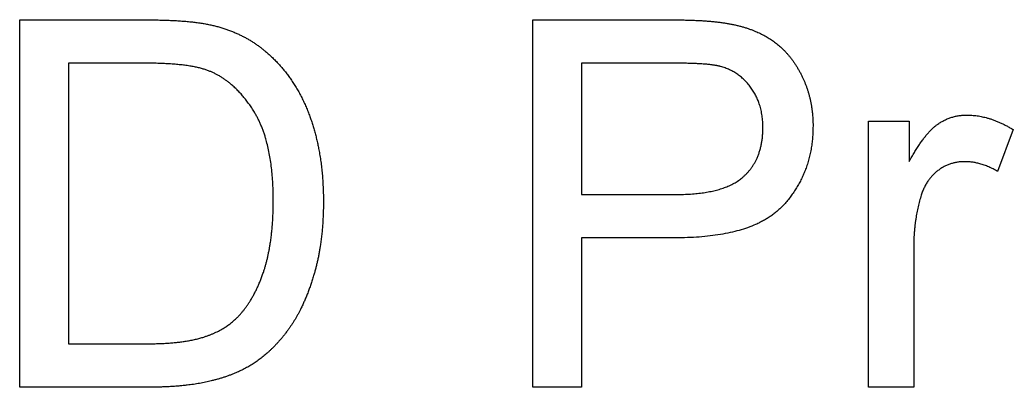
# Model space of a CAD drawing. Header units: millimetres. Extents: x -50 to 50, y -35 to 40.
# Drawn here: x -16.48 to 10.57, y -2.25 to 7.75 of the extents above; entities that cross this region are included whole.
import ezdxf

# ---------------------------------------------------------------- set-up
doc = ezdxf.new("R2010")
doc.units = ezdxf.units.MM
doc.layers.get('0').update_dxf_attribs({"linetype": 'CONTINUOUS'})

msp = doc.modelspace()

# ---------------------------------------------------------------- linework, layer by layer
for p, q in [((-16.485, -2.253), (-16.485, 7.747)), ((-16.485, 7.747), (-13.04, 7.747)), ((-2.515, -2.253), (-2.515, 7.747)), ((-2.515, 7.747), (1.257, 7.747)), ((-13.06, 6.567), (-15.161, 6.567)), ((-15.161, 6.567), (-15.161, -1.073)), ((1.367, 6.567), (-1.191, 6.567)), ((-1.191, 6.567), (-1.191, 2.993)), ((6.633, -2.253), (6.633, 4.991)), ((6.633, 4.991), (7.738, 4.991)), ((7.738, 4.991), (7.738, 3.893)), ((10.569, 4.759), (10.146, 3.62)), ((-1.191, 2.993), (1.394, 2.993)), ((1.373, 1.812), (-1.191, 1.812)), ((-1.191, 1.812), (-1.191, -2.253)), ((7.86, 1.54), (7.86, -2.253)), ((-15.161, -1.073), (-13.026, -1.073)), ((-12.876, -2.253), (-16.485, -2.253)), ((-1.191, -2.253), (-2.515, -2.253)), ((7.86, -2.253), (6.633, -2.253))]:
    msp.add_line(p, q)
for points in [[(-13.04, 7.747), (-11.873, 7.747), (-11.26, 7.604)], [(-11.26, 7.604), (-10.4, 7.406), (-9.793, 6.887)], [(1.257, 7.747), (2.253, 7.747), (2.779, 7.651)], [(2.779, 7.651), (3.515, 7.529), (4.013, 7.184)], [(4.013, 7.184), (4.511, 6.84), (4.815, 6.219)], [(-9.793, 6.887), (-9.002, 6.219), (-8.61, 5.179)], [(-11.348, 6.362), (-11.88, 6.567), (-13.06, 6.567)], [(2.601, 6.478), (2.267, 6.567), (1.367, 6.567)], [(-10.097, 5.233), (-10.612, 6.076), (-11.348, 6.362)], [(3.437, 5.888), (3.12, 6.335), (2.601, 6.478)], [(4.815, 6.219), (5.118, 5.598), (5.118, 4.855)], [(3.754, 4.814), (3.754, 5.441), (3.437, 5.888)], [(-9.582, 2.822), (-9.582, 4.391), (-10.097, 5.233)], [(-8.61, 5.179), (-8.217, 4.138), (-8.217, 2.802)], [(8.519, 4.909), (8.877, 5.155), (9.307, 5.155)], [(9.307, 5.155), (9.927, 5.155), (10.569, 4.759)], [(7.738, 3.893), (8.161, 4.664), (8.519, 4.909)], [(3.215, 3.47), (3.754, 3.947), (3.754, 4.814)], [(5.118, 4.855), (5.118, 3.579), (4.307, 2.696)], [(9.245, 3.886), (8.843, 3.886), (8.522, 3.644)], [(10.146, 3.62), (9.695, 3.886), (9.245, 3.886)], [(8.522, 3.644), (8.202, 3.402), (8.065, 2.972)], [(1.394, 2.993), (2.676, 2.993), (3.215, 3.47)], [(-9.844, 0.895), (-9.582, 1.69), (-9.582, 2.822)], [(-8.217, 2.802), (-8.217, 1.662), (-8.483, 0.782)], [(8.065, 2.972), (7.86, 2.317), (7.86, 1.54)], [(4.307, 2.696), (3.495, 1.812), (1.373, 1.812)], [(-10.577, -0.37), (-10.107, 0.1), (-9.844, 0.895)], [(-8.483, 0.782), (-8.749, -0.098), (-9.165, -0.674)], [(-11.474, -0.889), (-10.912, -0.705), (-10.577, -0.37)], [(-9.165, -0.674), (-9.582, -1.25), (-10.076, -1.581)], [(-13.026, -1.073), (-12.037, -1.073), (-11.474, -0.889)], [(-10.076, -1.581), (-10.571, -1.912), (-11.27, -2.083)], [(-11.27, -2.083), (-11.969, -2.253), (-12.876, -2.253)]]:
    msp.add_open_spline(points, degree=2)

doc.saveas('drawing.dxf')
